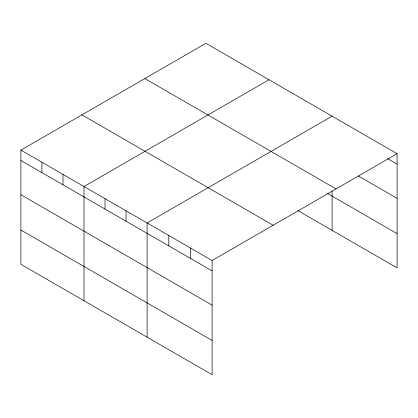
<?xml version="1.0" encoding="UTF-8"?>
<svg xmlns="http://www.w3.org/2000/svg" width="418" height="418" viewBox="0 0 418 418"><rect width="100%" height="100%" fill="white"/><g stroke="black" fill="none" stroke-linecap="round" stroke-linejoin="round"><path stroke-width="0.63" d="M20.9 150.114L212.104 260.503L212.104 374.695L20.9 264.307L20.9 150.114L205.896 43.305L397.1 153.693L397.1 267.886L297.778 210.541M268.993 79.733L83.997 186.543L83.997 300.735M332.091 116.162L147.094 222.972L147.094 337.164M212.104 260.503L397.1 153.693M387.653 158.615L397.1 164.07M358.205 175.874L397.1 198.331M144.847 78.553L336.051 188.941M327.665 193.539L397.1 233.625M81.949 114.866L273.153 225.255M20.9 160.491L212.104 270.88M20.9 194.751L212.104 305.14M20.9 230.046L212.104 340.435M332.091 191.052L332.091 230.355M190.43 247.994L190.43 258.371M168.762 235.48L168.762 245.857M126.058 210.829L126.058 221.206M105.028 198.686L105.028 209.063M62.966 174.4L62.966 184.777M41.931 162.257L41.931 172.634"/></g></svg>
